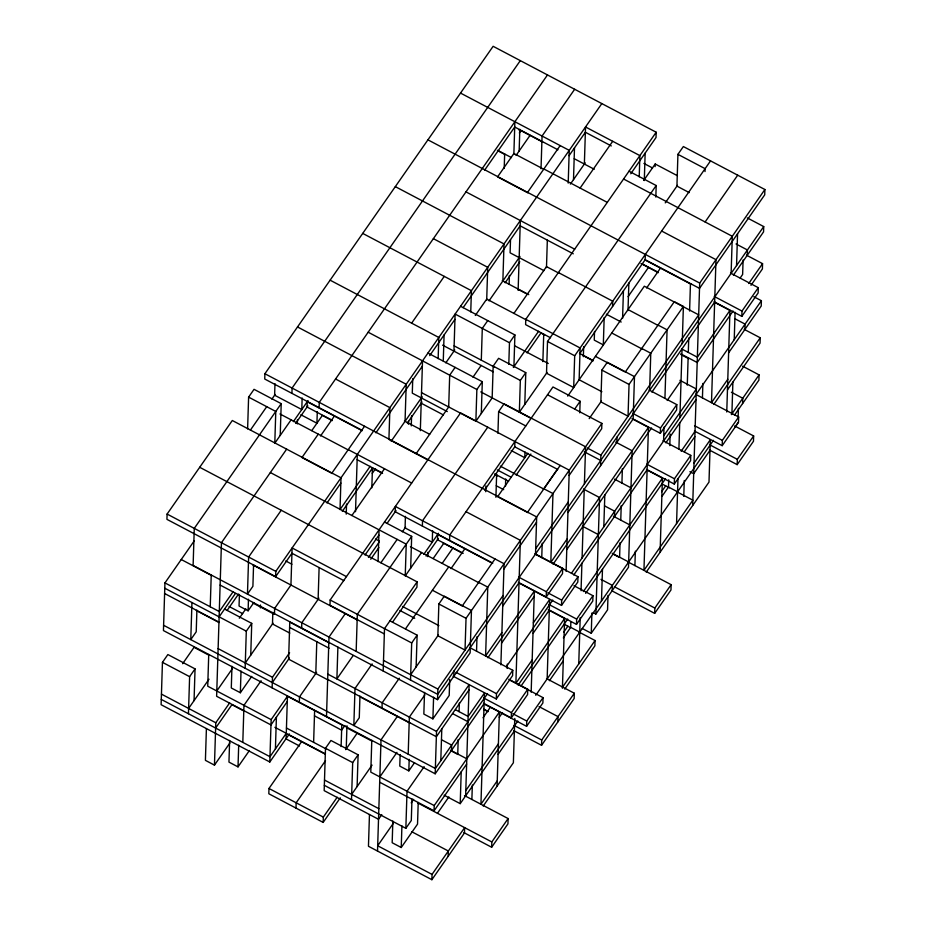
<?xml version="1.0" encoding="UTF-8"?>
<svg xmlns="http://www.w3.org/2000/svg" width="926" height="926" viewBox="0 0 926 926"><rect width="100%" height="100%" fill="white"/><g stroke="black" fill="none" stroke-linecap="round" stroke-linejoin="round"><path stroke-width="1.39" d="M194.055 700.646L195.05 668.873L167.872 654.555L162.444 662.345L161.112 704.709L269.813 761.994L289.375 733.936M194.286 540.807L164.944 582.905L163.439 630.571L435.197 773.789L484.101 703.621M370.168 466.31L340.016 509.578L341.011 477.804L232.31 420.508L167.097 514.069L166.935 519.359L275.635 576.643L291.945 553.262L343.824 580.602M188.453 713.738L189.622 676.663L195.05 668.873M191.948 602.525L190.779 639.6L196.219 631.798L196.902 610.141M206.405 728.577L205.41 760.35L214.462 765.131L229.949 742.907M208.732 654.439L207.737 686.212L271.144 719.629L269.813 761.994M210.237 606.785L211.232 575.011M214.462 765.131L215.793 722.766L229.648 702.88M229.636 740.441L228.954 762.11L238.017 766.878L249.43 750.511M231.963 666.303L231.292 687.972L240.343 692.741L251.756 676.374M239.417 594.48L239.047 606.032L248.11 610.801L253.817 602.618M247.612 428.9L248.608 397.127L254.048 389.325L281.215 403.655L280.219 435.428M238.017 766.878L238.7 745.222M240.343 692.741L241.026 671.072M242.809 742.386L243.966 705.311L261.086 680.749M245.135 668.236L246.304 631.173L251.733 623.372L224.555 609.053M248.11 610.801L248.469 599.249M250.738 655.145L251.733 623.372M253.574 564.64L252.902 586.308L247.462 594.098L248.631 557.035L281.238 510.249M630.756 173.775L656.025 137.523L656.187 132.233L493.13 46.3L264.905 373.734L264.743 379.035L362.066 430.324M260.403 607.907L260.495 605.025M274.976 383.665L274.617 395.217L301.783 409.535L302.154 397.983M272.834 612.41L272.476 623.962L289.769 633.083M301.587 741.703L268.98 788.477L268.818 793.767L323.162 822.415L340.282 797.853M272.14 687.856L272.476 677.265L289.595 652.714M274.478 613.718L274.64 608.417L290.938 585.035L292.107 547.96L346.463 576.609M275.635 576.643L275.809 571.354L601.831 103.585M275.416 748.903L276.411 717.129M291.921 393.353L292.084 388.063L520.308 60.618M286.111 738.612L287.442 696.248L341.798 724.884L341.115 746.553M297.315 423.923L297.454 419.594M295.996 808.097L296.158 802.796L325.501 760.697M299.318 702.174L299.492 696.884L316.599 672.322M301.644 628.036L301.818 622.747L318.938 598.184M317.294 411.665L316.923 423.217L300.869 414.755M319.1 407.671L319.262 402.382L547.486 74.948M313.625 742.339L314.62 710.566M315.789 673.491L316.785 641.718M318.116 599.353L319.111 567.58M323.162 822.415L323.336 817.114L337.191 797.24M357.112 786.579L358.107 754.806L330.929 740.476L325.501 748.277L324.169 790.642L378.514 819.278L381.778 814.602M326.496 716.504L328.996 637.065L345.294 613.672M566.099 571.273L569.27 470.176L460.569 412.892L330.154 599.99L329.992 605.291L384.348 633.928M337.886 647.135L336.89 678.908L353.188 655.515M346.231 514.15L346.544 504.033M346.231 748.868L346.961 725.752M355.515 511.696L357.309 454.411M351.51 799.67L352.679 762.596L358.107 754.806M356.163 651.383L357.332 614.32L411.676 536.351L384.498 522.033M359.948 696.063L359.276 717.731L353.836 725.521L355.005 688.458L372.125 663.896M371.824 487.828L372.449 468.093L382.565 473.417M369.462 814.51L368.455 846.283L431.875 879.7L464.47 832.925L464.644 827.624L432.037 874.399L431.875 879.7M371.789 740.372L370.794 772.145L434.201 805.562L434.039 810.852L379.683 782.215M378.063 561.607L379.058 529.834M388.932 438.924L389.915 407.637L335.559 378.989M377.519 851.052L381.014 739.851L397.312 716.458M382.01 708.077L382.183 702.776L399.291 678.226M383.179 671.003L384.51 628.638L417.117 581.864L199.703 467.294M405.056 421.318L406.213 384.244L297.512 326.959M392.855 821.073L392.173 842.741L401.236 847.51L417.533 824.128L418.216 802.46M405.426 516.361L405.067 527.924L432.245 542.242L432.604 530.691M408.47 424.247L408.563 421.353M400.136 754.54L399.777 766.103L408.829 770.872L414.535 762.688M411.271 425.891L411.584 415.786M412.753 378.711L412.29 393.156L447.293 411.595M401.236 847.51L401.919 825.853M410.669 568.124L411.676 536.351M324.332 785.341L405.854 828.307L407.023 791.244L424.143 766.682M408.192 754.169L409.35 717.094L424.837 694.882M410.519 680.031L411.688 642.957L417.117 635.167L389.939 620.837M408.829 770.872L409.199 759.32M420.323 430.659L422.522 360.862M417.117 581.864L416.943 587.153L392.497 622.237M411.977 798.849L411.294 820.517L405.854 828.307M416.121 666.94L417.117 635.167M422.372 526.061L422.534 520.759L487.747 427.21M427.766 556.63L427.905 552.301M424.525 692.417L423.842 714.073L432.905 718.854L449.203 695.461L449.712 679.58M438.148 358.651L438.82 337.469L330.119 280.184M443.265 360.966L444.086 334.969M432.905 718.854L433.588 697.185M220.122 585.07L437.535 699.651L470.13 652.865L471.461 610.5L444.283 596.182L438.855 603.983L437.859 635.757L465.026 650.075L466.033 618.302L601.877 423.402L547.521 394.754M435.197 773.789L436.528 731.424L469.135 684.638L465.639 795.851M437.535 699.651L437.859 689.06L503.073 595.499M440.799 760.697L441.795 728.924M453.96 351.151L455.117 314.076L509.474 342.724L508.791 364.393M449.55 540.379L449.712 535.089L552.961 386.964L580.127 401.282L579.769 412.834M448.172 856.307L448.334 851.017L411.688 831.698M451.506 750.396L451.668 745.106L441.552 739.77M453.833 676.258L453.995 670.968M470.755 311.877L471.427 290.695L362.714 233.41M457.745 754.007L458.196 739.561M459.076 711.643L459.354 702.973M444.144 795.191L460.21 803.652L461.206 771.879M427.951 353.061L482.307 381.709L476.867 389.499L475.871 421.272L492.169 397.891L493.176 366.117L498.605 358.316L525.783 372.634L524.787 404.407M481.3 360.179L482.296 328.406L487.736 320.604M481.3 413.482L482.307 381.709M486.694 300.036L487.724 267.301L433.368 238.665M471.878 799.462L472.341 785.028M476.543 651.186L476.994 636.741M485.722 491.718L485.895 485.942M504.207 168.463L504.658 154.017M495.919 497.308L496.649 474.205M497.933 433.287L498.616 411.619L504.045 403.817L585.579 446.783L584.41 483.858M502.864 280.983L504.022 243.92L395.321 186.635M509.115 284.12L509.393 275.45M510.515 239.822L510.099 252.821L543.863 270.612M463.845 832.59L491.648 847.244L491.822 841.954L508.119 818.561L464.505 795.584M453.08 676.177L496.313 698.968L496.475 693.667L512.773 670.285L469.806 647.633M513.849 154.457L514.879 121.723M505.48 486.196L505.7 478.974M497.077 786.151L499.403 712.001L434.201 805.562M500.885 664.822L504.068 563.726L395.367 506.441L395.194 511.742L492.528 563.031M519.15 150.996L519.833 129.327M513.907 366.696L514.902 334.923L460.558 306.286M518.132 290.336L520.331 220.527M507.135 668.445L507.274 664.104M484.599 490.097L514.752 446.83L514.925 441.528M525.783 372.634L520.343 380.436L519.347 412.209L547.058 372.449M508.119 818.561L507.946 823.851L491.648 847.244M483.476 703.285L511.279 717.939L511.441 712.65L527.751 689.257L508.791 679.267M512.773 670.285L512.61 675.575L496.313 698.968M656.187 132.233L525.771 319.331L525.609 324.632L550.519 337.759M514.775 718.472L513.374 762.758L483.222 806.025M524.973 451.934L524.787 457.71L511.198 450.557M541.027 168.775L542.057 136.041L574.664 89.266M483.603 703.679L526.581 726.331L526.744 721.03L543.053 697.648L509.555 679.997M527.751 689.257L527.577 694.558L511.279 717.939M531.165 692.185L534.337 591.089L487.875 657.749M535.506 554.026L536.675 516.951L264.905 373.734M542.867 361.615L543.724 334.182M546.479 267.591L547.335 240.147M629.02 171.206L656.198 185.536L547.521 341.451L546.514 373.224L573.692 387.543L574.687 355.769L710.543 160.869M541.745 557.637L542.208 543.192M513.745 730.649L541.548 745.303L541.722 740.013L574.317 693.238L546.514 678.573M543.053 697.648L542.879 702.938L526.581 726.331M518.41 582.373L546.213 597.027L546.375 591.726L562.684 568.344L534.869 553.69M547.15 678.908L549.639 599.481L533.341 622.862M568.205 183.105L569.235 150.359L460.523 93.075M573.495 179.632L574.502 147.859M557.857 721.921L558.019 716.62L539.059 706.631M518.537 582.767L561.515 605.407L561.677 600.117L577.986 576.724L535.645 554.408M562.684 568.344L562.51 573.634L546.213 597.027M562.418 688.261L564.617 618.452L548.18 609.794M584.364 164.041L585.533 126.978L639.889 155.614L639.218 176.797M563.355 637.887L570.694 627.365L570.867 621.589M583.357 356.684L583.681 346.579M574.317 693.238L574.155 698.528L541.548 745.303M548.678 609.736L576.481 624.39L576.655 619.089L592.953 595.707L573.993 585.718M577.986 576.724L577.812 582.026L561.515 605.407M578.75 663.907L580.208 617.688M581.053 590.73L581.91 563.286M582.084 557.996L584.237 489.148M594.527 331.462L594.26 340.131L603.312 344.9L604.18 317.468M582.199 628.476L591.263 633.245L591.899 613.024M592.953 595.707L592.79 600.997L576.481 624.39M567.939 512.541L633.141 418.98L634.484 376.616L607.306 362.298L601.865 370.099L600.87 401.872L628.048 416.191L629.043 384.417L683.388 306.46L674.325 301.679L625.42 371.847M578.993 632.053L595.048 640.526L594.886 645.816L564.733 689.083M593.358 612.711L595.881 614.042L599.55 497.54L583.484 489.078M600.546 465.766L600.881 455.175L698.69 314.84L644.334 286.203L567.719 396.12M601.877 423.402L601.703 428.692L569.108 475.466M601.483 600.951L602.479 569.177M603.81 526.813L604.817 495.04M612.561 306.494L612.734 301.205L558.378 272.557M608.012 595.418L607.56 609.864L591.263 633.245M612.19 590.649L612.352 585.359L600.974 579.363M614.517 516.511L614.679 511.221L604.574 505.885M616.843 442.373L617.017 437.084M622.573 318.347L623.429 290.903M619.598 557.197L620.05 542.752M620.756 520.123L621.219 505.689M621.925 483.059L622.376 468.614M628.002 310.546L628.87 283.113M644.288 180.558L645.156 153.114M634.9 565.578L635.352 551.144M579.965 353.269L645.167 259.72L645.329 254.43M655.099 166.645L655.191 164.006L677.427 175.72M632.018 418.714L648.455 427.372L643.952 570.358L692.856 500.19L676.802 491.729M649.612 390.297L650.781 353.234L641.718 348.454M655.828 197.088L656.198 185.536M611.692 590.719L654.659 613.359L654.832 608.069L671.13 584.676L628.152 562.024M632.516 418.656L660.319 433.31L660.493 428.009L676.79 404.627L648.987 389.973M660.088 552.266L662.426 478.129L647.251 470.13M663.583 441.054L664.023 427.094M664.937 398.203L667.079 329.841L658.027 325.072M645.167 259.72L699.512 288.368L764.726 194.807L764.888 189.517L683.365 146.551L677.925 154.341L676.929 186.114L689.28 192.631M661.974 496.382L668.503 487.03L668.722 479.807M669.799 445.626L670.158 434.074M671.13 584.676L670.968 589.978L654.659 613.359M646.487 469.401L674.29 484.055L674.464 478.765L690.761 455.372L662.958 440.718M676.79 404.627L676.628 409.917L660.319 433.31M676.559 523.584L677.971 478.811M678.908 448.96L679.719 422.962M679.892 417.661L682.045 348.824M682.219 343.523L683.388 306.46M683.77 496.382L684.268 480.49M687.266 385.17L688.134 357.725M688.296 352.436L688.747 337.99M689.592 311.032L690.46 283.587M690.761 455.372L690.599 460.673L674.29 484.055M692.694 505.492L699.686 283.067L764.888 189.517M705.01 171.553L705.103 168.671L677.925 154.341M702.429 397.891L702.892 383.445M694.396 431.018L722.199 445.672L722.361 440.371L738.67 416.989L695.692 394.337M726.76 412.012L729.954 310.43L714.791 302.432M731.123 273.355L732.292 236.292L623.58 179.007M731.899 413.841L732.894 382.068M734.225 339.703L735.094 312.259M736.552 265.565L737.559 233.792M738.149 416.978L738.427 408.308M743.092 260.032L742.629 274.466L740.187 277.985M709.362 449.99L737.165 464.644L737.339 459.354L753.637 435.961L734.677 425.972M738.67 416.989L738.497 422.279L722.199 445.672M714.027 301.714L741.83 316.368L741.992 311.067L758.301 287.685L730.487 273.031M742.594 403.551L742.768 398.249L731.39 392.254M744.932 329.413L745.094 324.112L734.978 318.787M747.259 255.263L747.421 249.974L736.043 243.978M753.637 435.961L753.475 441.262L737.165 464.644M758.301 287.685L758.128 292.975L741.83 316.368M742.629 366.198L759.065 374.868L758.903 380.158L734.445 415.242M744.168 329.332L760.234 337.793L760.061 343.095L727.466 389.869M753.81 296.725L761.392 300.719L761.23 306.02L728.623 352.794M746.506 255.194L762.561 263.655L762.399 268.945L750.986 285.324M747.294 217.923L763.73 226.581L763.556 231.882L733.404 275.149M271.897 399.118L275.161 394.43M250.425 430.058L266.723 406.676M281.215 403.655L194.275 528.387L193.117 565.462L437.697 694.35L763.73 226.581M291.088 419.837L274.791 443.218L275.786 411.445L248.608 397.127M293.368 421.619L308.034 400.576M295.649 423.402L307.872 405.866M286.655 449.156L221.453 542.705L216.626 696.283L270.982 724.931L287.28 701.538M484.553 170.28L514.717 127.012L557.95 149.804M311.761 430.625L322.364 415.427L332.237 420.624M519.324 132.962L520.956 130.624L542.659 142.06M318.266 434.155L301.957 457.537L332.295 473.533M320.546 435.938L334.402 416.063M516.048 155.452L530.019 135.404M411.642 323.151L444.248 276.376M182.63 663.71L194.043 647.343L208.871 655.157M233.144 591.679L219.288 611.554L164.944 582.905M219.126 616.855L235.424 593.462M227.113 610.454L238.514 594.075M331.948 473.024L364.555 426.249M527.565 192.365L560.172 145.59M239.313 618.221L245.841 608.868M326.994 502.98L340.849 483.094M375.898 432.812L422.349 366.152M429.687 355.63L454.955 319.377M463.104 307.687L520.157 225.828L573.275 253.817M569.062 155.661L585.371 132.268L611.31 145.938M188.615 708.448L208.998 679.209M475.316 315.453L486.729 299.075L526.257 319.91M216.788 690.993L232.276 668.769M342.296 511.36L372.449 468.093M391.2 441.193L422.163 396.756M445.811 362.842L454.77 349.982M489.009 300.869L519.972 256.433M570.393 184.089L585.186 162.872M372.287 473.383L375.539 468.706M407.336 423.101L422.001 402.058M505.145 282.777L519.81 261.722M245.297 662.947L273.008 623.186M351.88 515.504L384.487 468.73M455.129 367.379L449.689 375.18L448.693 406.954L416.098 453.728M580.104 188.071L612.711 141.296M215.631 728.056L231.928 704.674L244.568 711.33M513.907 313.405L546.502 266.619L558.853 273.135M472.978 377.171L481.126 365.469M272.313 682.566L289.421 658.004M509.474 342.724L514.902 334.923M365.041 555.01L378.896 535.124M387.045 523.433L396.015 510.573M368.467 557.452L379.07 542.254M370.747 559.246L378.896 547.544M513.363 367.483L538.631 331.23M643.778 180.373L655.191 164.006M271.144 719.629L287.442 696.248M402.347 531.813L405.611 527.137M527.056 352.899L540.911 333.013L544.615 334.969M380.875 562.765L397.173 539.383M286.284 733.311L269.975 756.704L161.274 699.419M421.538 552.533L405.241 575.926L406.236 544.152L270.357 472.549M665.25 202.887L677.473 185.339M423.819 554.327L438.496 533.272M426.099 556.109L438.322 538.573M433.16 558.552L443.751 543.354M442.211 563.332L452.814 548.123M628.048 296.702L648.432 267.464M405.519 628.835L448.716 566.862M527.889 453.254L497.621 496.695L527.959 512.68M450.997 568.645L464.852 548.771M516.199 475.096L530.876 454.041M646.614 287.986L660.47 268.1M344.889 725.509L341.636 730.186L314.458 715.856M574.699 409.072L580.127 401.282M705.114 221.974L737.709 175.188M345.687 749.643L357.1 733.276M410.681 674.73L438.403 634.97M589.191 418.633L601.414 401.085M543.377 489.414L557.232 469.528M462.41 605.731L495.005 558.957M527.612 512.182L560.218 465.396M503.894 569.027L536.501 522.241M351.672 794.369L372.055 765.131M535.668 548.724L568.275 501.95M379.845 776.914L396.965 752.363M502.737 606.09L519.035 582.709M651.892 392.092L714.652 302.05M501.904 632.574L485.606 655.955L487.77 587.119L478.707 582.338M567.106 539.013L550.808 562.406L552.972 493.558L543.909 488.789M553.088 564.189L648.455 427.372M667.195 400.472L681.05 380.598M729.954 310.43L697.359 357.204L682.184 349.218M748.706 283.53L762.561 263.655M468.973 689.939L436.366 736.714L327.665 679.429M501.568 643.165L534.175 596.39M566.781 549.604L651.545 427.986M733.056 311.043L697.185 362.506L680.76 353.848M393.168 823.538L377.681 845.762L432.037 874.399M663.757 435.752L696.352 388.978L679.927 380.32M411.202 802.877L413.644 799.37M487.527 693.643L435.37 768.487L163.601 625.282M506.279 666.755L552.741 600.094M571.481 573.194L761.392 300.719M533.006 633.453L549.315 610.072M573.761 574.988L647.124 469.737M665.863 442.836L696.028 399.569M483.013 717.754L490.352 707.232M532.172 659.937L515.875 683.319L520.366 540.344L466.021 511.696M727.79 379.278L711.492 402.66L715.983 259.674L661.639 231.037M518.155 685.113L564.617 618.452M583.357 591.552L662.426 478.129M681.166 451.228L695.021 431.342M713.772 404.454L760.234 337.793M434.039 810.852L466.635 764.077M499.241 717.303L502.505 712.626M521.245 685.726L567.707 619.066M585.637 593.346L665.516 478.742M684.256 451.842L694.859 436.644M437.466 813.306L448.879 796.939M563.795 632.041L567.881 626.196M661.604 491.718L665.69 485.872M465.801 790.561L498.408 743.786M694.025 463.116L710.323 439.734L708.992 482.099L646.232 572.141M460.21 803.652L517.808 721.007M535.737 695.287L713.425 440.348M731.355 414.628L759.065 374.868M498.072 754.377L514.381 730.984M549.431 680.703L563.286 660.817M595.881 614.042L628.488 567.268L632.145 450.765L615.721 442.096M709.999 450.325L693.69 473.707L689.905 471.716M734.712 427.43L737.976 422.754M497.239 780.85L480.941 804.243L484.437 693.03L468.139 716.423L455.499 709.756M562.452 687.3L595.048 640.526M643.906 163.439L652.552 168M574.259 158.716L594.249 169.25M518.78 129.802L521.303 131.133M543.875 168.972L607.282 202.389M544.222 169.481L513.884 153.496L497.575 176.878L527.913 192.874M497.656 150.325L511.453 157.594M497.412 150.521L505.006 154.515M427.928 139.849L699.686 283.067M644.67 259.778L691.433 284.421M714.189 296.413L741.992 311.067M641.973 263.748L658.409 272.406M641.012 263.563L658.317 272.672M465.975 191.879L574.676 249.175M628.036 309.585L658.363 325.57M606.368 314.215L621.196 322.028M681.027 354.623L688.608 358.628M611.727 332.978L642.065 348.963M502.228 280.647L528.769 294.642M518.166 289.375L526.813 293.924M525.771 319.331L580.127 347.979L579.132 379.753L601.877 391.744M595.43 356.36L624.506 371.685M579.468 353.338L593.369 360.665M582.755 355.387L592.872 360.723M547.521 341.451L574.687 355.769M601.865 370.099L629.043 384.417M694.558 425.717L722.361 440.371M709.524 444.7L737.339 459.354M514.659 345.78L548.25 363.478M632.678 413.355L660.493 428.009M493.176 366.117L520.343 380.436M454.122 345.849L494.565 367.171M442.582 345.155L493.141 371.801M646.649 464.111L674.464 478.765M668.503 487.03L677.554 491.81M661.974 483.916L669.394 487.817M368.166 332.214L476.867 389.499M480.802 391.895L530.471 418.066M587.292 448.01L600.881 455.175M584.283 451.807L600.708 460.465M498.616 411.619L525.783 425.937M614.551 479.17L630.988 487.828M421.515 392.636L474.633 420.624M514.752 446.83L557.73 469.47M421.191 403.227L443.427 414.941M613.382 516.245L629.819 524.903M500.329 466.148L544.256 489.287M404.419 420.983L429.699 434.306M497.32 469.945L511.279 477.295M494.634 473.904L508.536 481.231M494.785 474.633L497.25 475.929M582.327 526.142L598.381 534.603M496.278 485.756L503.698 489.669M612.225 553.308L628.65 561.966M612.989 554.037L618.672 557.035M388.92 439.41L428.101 460.06M362.205 430.717L307.224 401.745L307.062 407.035L332.341 420.358M614.378 586.748L654.832 608.069M348.257 449.642L411.665 483.048M279.965 413.968L348.604 450.14M357.147 459.701L382.426 473.024M492.655 563.425L437.674 534.441L437.512 539.742L462.792 553.065M518.572 577.072L546.375 591.726M547.775 592.79L561.677 600.117M442.929 542.914L462.919 553.459M548.84 604.435L576.655 619.089M570.694 627.365L579.745 632.134M564.165 624.251L570.347 627.504M410.426 546.676L479.055 582.848M375.505 539.048L379.209 540.992M432.419 590.244L462.745 606.229M438.855 603.983L466.033 618.302M402.521 606.472L438.866 625.629M399.893 610.465L414.709 618.279M285.752 560.982L291.921 564.235M167.097 514.069L275.809 571.354M330.154 599.99L411.688 642.957M253.018 565.045L357.934 620.339M456.032 672.357L496.475 693.667M483.638 697.996L511.441 712.65M512.842 713.703L526.744 721.03M484.066 709.304L487.863 711.307M483.58 709.374L488.002 711.7M513.907 725.359L541.722 740.013M383.514 660.412L437.859 689.06M181.241 559.524L211.579 575.509M328.962 642.748L289.78 622.098L288.611 659.173L328.14 680.008M253.203 603.15L274.2 614.216M289.606 627.4L329.135 648.235M452.802 713.726L467.966 721.713M229.069 606.472L242.658 613.637M164.77 588.207L246.304 631.173M327.827 674.14L436.528 731.424M164.608 593.508L218.953 622.145M196.335 610.547L219.092 622.538M360.654 697.139L409.952 723.125M450.742 750.326L466.808 758.788M450.511 750.511L458.092 754.516M218.119 648.628L272.476 677.265M346.995 727.94L371.928 741.089M162.444 662.345L189.622 676.663M325.501 748.277L352.679 762.596M286.447 728.021L325.975 748.845M274.906 727.315L325.466 753.961M288.31 734.7L325.049 754.065M417.869 802.981L491.822 841.954M285.613 738.67L299.526 745.997M161.448 694.118L215.793 722.766M324.494 780.051L378.85 808.687M268.98 788.477L323.336 817.114"/></g></svg>
